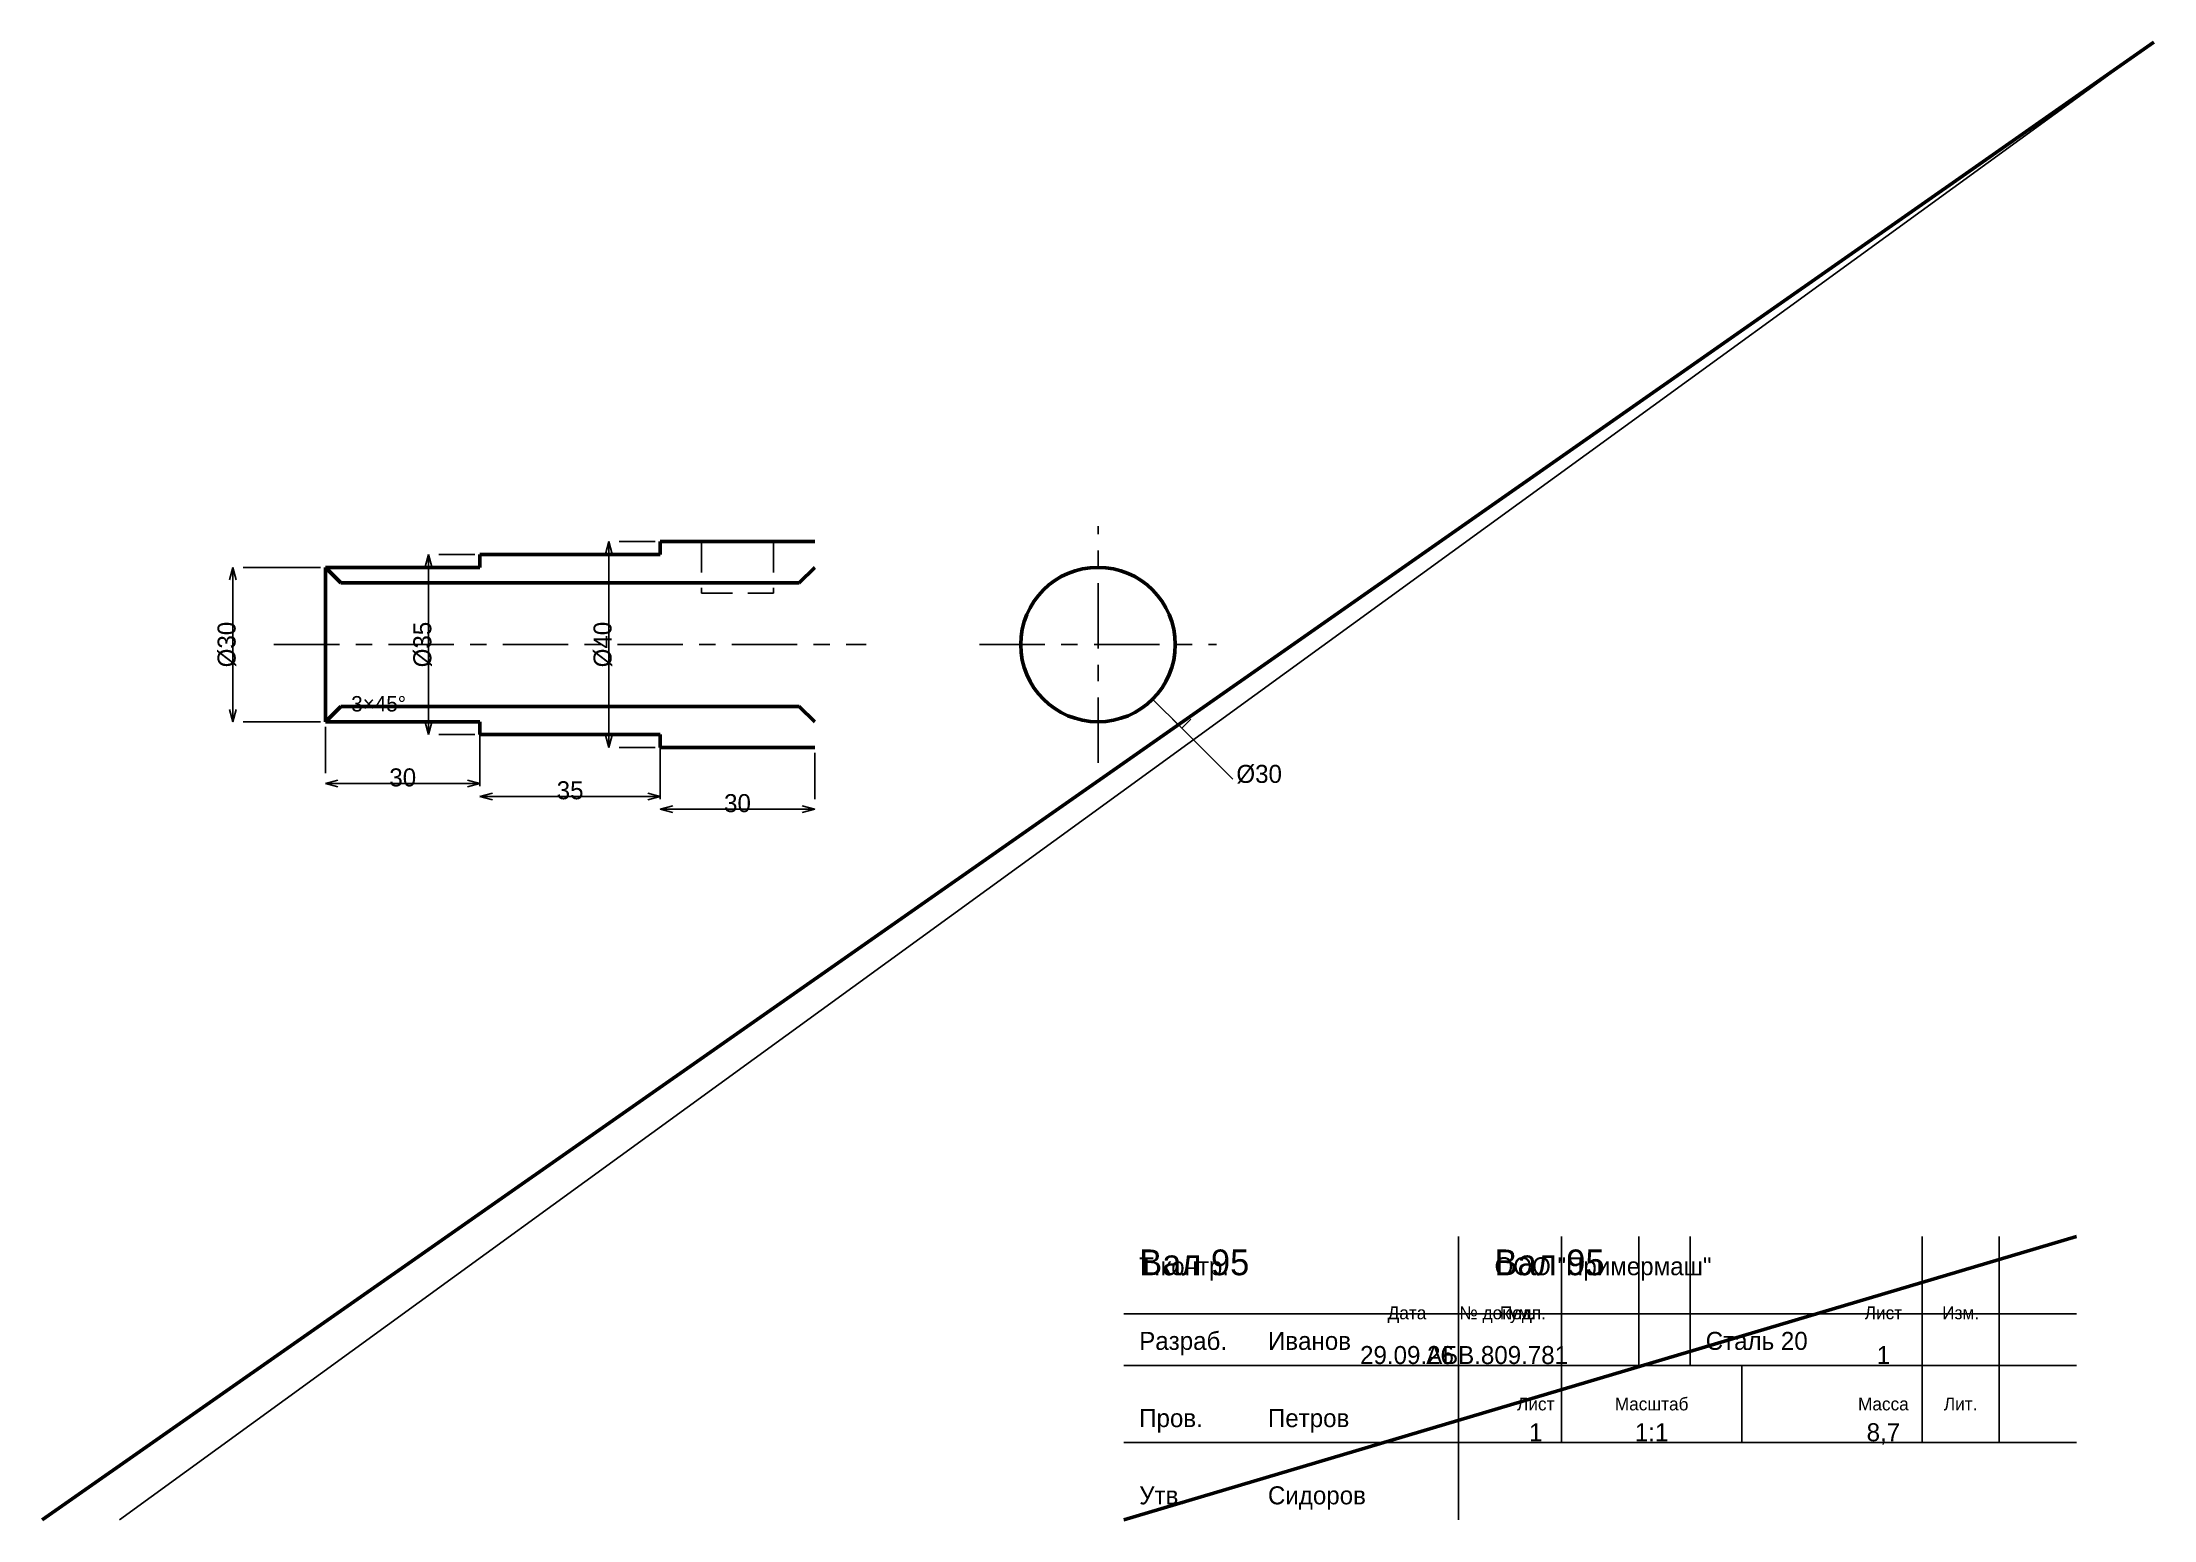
# Model space of a CAD drawing. Header units: millimetres. Extents: x 5 to 415, y 5 to 292.
import ezdxf
from ezdxf.enums import TextEntityAlignment as Align

# ---------------------------------------------------------------- set-up
doc = ezdxf.new("R2010")
doc.units = ezdxf.units.MM
doc.linetypes.add('CENTER', pattern=[22.225, 12.7, -3.175, 3.175, -3.175])
doc.linetypes.add('DASHED', pattern=[9, 6, -3])
for name, color, linetype, lineweight in [('AXIS', 7, 'CENTER', 25), ('DIMS', 7, 'CONTINUOUS', 25), ('MAIN', 7, 'CONTINUOUS', 50), ('TEXT', 7, 'CONTINUOUS', 25), ('THIN', 7, 'CONTINUOUS', 25)]:
    doc.layers.add(name, color=color, linetype=linetype, lineweight=lineweight)

msp = doc.modelspace()

# ---------------------------------------------------------------- linework, layer by layer
at = {"layer": 'AXIS', "linetype": 'CENTER', "lineweight": 25}
for p, q in [((210, 152), (210, 198)), ((50, 175), (165, 175)), ((187, 175), (233, 175))]:
    msp.add_line(p, q, dxfattribs=at)
at = {"layer": 'DIMS', "linetype": 'CONTINUOUS', "lineweight": 25}
for p, q in [((115, 195), (114.353, 192.585)), ((115, 155), (115, 195)), ((115, 195), (115.647, 192.585)), ((124, 195), (117, 195)), ((42, 190), (41.353, 187.585)), ((42, 160), (42, 190)), ((42, 190), (42.647, 187.585)), ((59, 190), (44, 190)), ((80, 192.5), (79.353, 190.085)), ((80, 157.5), (80, 192.5)), ((80, 192.5), (80.647, 190.085)), ((89, 192.5), (82, 192.5)), ((220.607, 164.393), (226.263, 158.737)), ((42, 160), (41.353, 162.415)), ((42, 160), (42.647, 162.415)), ((59, 160), (44, 160)), ((80, 157.5), (79.353, 159.915)), ((80, 157.5), (80.647, 159.915)), ((226.263, 158.737), (224.496, 160.504)), ((226.263, 158.737), (228.031, 160.504)), ((60, 159), (60, 150)), ((89, 157.5), (82, 157.5)), ((90, 159), (90, 150)), ((90, 156.5), (90, 147.5)), ((115, 155), (114.353, 157.415)), ((115, 155), (115.647, 157.415)), ((125, 156.5), (125, 147.5)), ((226.263, 158.737), (236.163, 148.837)), ((124, 155), (117, 155)), ((125, 154), (125, 145)), ((155, 154), (155, 145)), ((60, 148), (62.415, 148.647)), ((60, 148), (90, 148)), ((60, 148), (62.415, 147.353)), ((90, 148), (87.585, 148.647)), ((90, 148), (87.585, 147.353)), ((90, 145.5), (92.415, 146.147)), ((90, 145.5), (125, 145.5)), ((90, 145.5), (92.415, 144.853)), ((125, 145.5), (122.585, 146.147)), ((125, 145.5), (122.585, 144.853)), ((125, 143), (127.415, 143.647)), ((155, 143), (152.585, 143.647)), ((125, 143), (155, 143)), ((125, 143), (127.415, 142.353)), ((155, 143), (152.585, 142.353))]:
    msp.add_line(p, q, dxfattribs=at)
at = {"layer": 'MAIN', "linetype": 'CONTINUOUS', "lineweight": 50}
for p, q in [((5, 5), (415, 292)), ((125, 195), (155, 195)), ((125, 192.5), (125, 195)), ((60, 190), (90, 190)), ((60, 190), (63, 187)), ((60, 160), (60, 190)), ((90, 192.5), (125, 192.5)), ((90, 190), (90, 192.5)), ((152, 187), (155, 190)), ((63, 187), (152, 187)), ((60, 160), (63, 163)), ((60, 160), (90, 160)), ((63, 163), (152, 163)), ((90, 160), (90, 157.5)), ((152, 163), (155, 160)), ((90, 157.5), (125, 157.5)), ((125, 157.5), (125, 155)), ((125, 155), (155, 155)), ((215, 5), (400, 60))]:
    msp.add_line(p, q, dxfattribs=at)
msp.add_circle((210, 175), 15, dxfattribs=at)
at = {"layer": 'THIN', "linetype": 'CONTINUOUS', "lineweight": 25}
for p, q in [((20, 5), (415, 292)), ((280, 5), (280, 60)), ((300, 35), (300, 60)), ((315, 35), (315, 60)), ((325, 35), (325, 60)), ((370, 35), (370, 60)), ((385, 35), (385, 60)), ((215, 45), (400, 45)), ((215, 35), (400, 35)), ((300, 20), (300, 35)), ((335, 20), (335, 35)), ((370, 20), (370, 35)), ((385, 20), (385, 35)), ((215, 20), (400, 20))]:
    msp.add_line(p, q, dxfattribs=at)
at = {"layer": 'THIN', "linetype": 'DASHED', "lineweight": 25}
for p, q in [((133, 195), (147, 195)), ((133, 195), (133, 185)), ((147, 195), (147, 185)), ((133, 185), (147, 185))]:
    msp.add_line(p, q, dxfattribs=at)

# ---------------------------------------------------------------- texts
at = {"layer": 'DIMS', "linetype": 'CONTINUOUS', "lineweight": 25}
for s, p in [('%%c30', (40.8, 175)), ('%%c35', (78.8, 175)), ('%%c40', (113.8, 175))]:
    msp.add_text(s, height=3.5, rotation=90, dxfattribs=at).set_placement(p, align=Align.MIDDLE_CENTER)
for s, height, p in [('3×45%%d', 3, (65, 162)), ('%%c30', 3.5, (236.87, 148.13))]:
    msp.add_text(s, height=height, dxfattribs=at).set_placement(p)
for s, p in [('30', (75, 149.2)), ('35', (107.5, 146.7)), ('30', (140, 144.2))]:
    msp.add_text(s, height=3.5, dxfattribs=at).set_placement(p, align=Align.MIDDLE_CENTER)
at = {"layer": 'TEXT', "linetype": 'CONTINUOUS', "lineweight": 25}
for s, height, p in [('Вал 95', 5, (218, 52.5)), ('Вал 95', 5, (287, 52.5)), ('Т.контр.', 3.5, (218, 52.5)), ('ООО "Примермаш"', 3.5, (287, 52.5)), ('Разраб.', 3.5, (218, 38)), ('Иванов', 3.5, (243, 38)), ('Сталь 20', 3.5, (328, 38)), ('Пров.', 3.5, (218, 23)), ('Петров', 3.5, (243, 23)), ('Утв.', 3.5, (218, 8)), ('Сидоров', 3.5, (243, 8))]:
    msp.add_text(s, height=height, dxfattribs=at).set_placement(p)
for s, height, p in [('Дата', 2.5, (270, 45.2)), ('№ докум.', 2.5, (287.5, 45.2)), ('Подп.', 2.5, (292.5, 45.2)), ('Лист', 2.5, (362.5, 45.2)), ('Изм.', 2.5, (377.5, 45.2)), ('29.09.26', 3.5, (270, 37)), ('АБВ.809.781', 3.5, (287.5, 37)), ('1', 3.5, (362.5, 37)), ('Лист', 2.5, (295, 27.5)), ('Масштаб', 2.5, (317.5, 27.5)), ('Масса', 2.5, (362.5, 27.5)), ('Лит.', 2.5, (377.5, 27.5)), ('1', 3.5, (295, 22)), ('1:1', 3.5, (317.5, 22)), ('8,7', 3.5, (362.5, 22))]:
    msp.add_text(s, height=height, dxfattribs=at).set_placement(p, align=Align.MIDDLE_CENTER)

doc.saveas('drawing.dxf')
